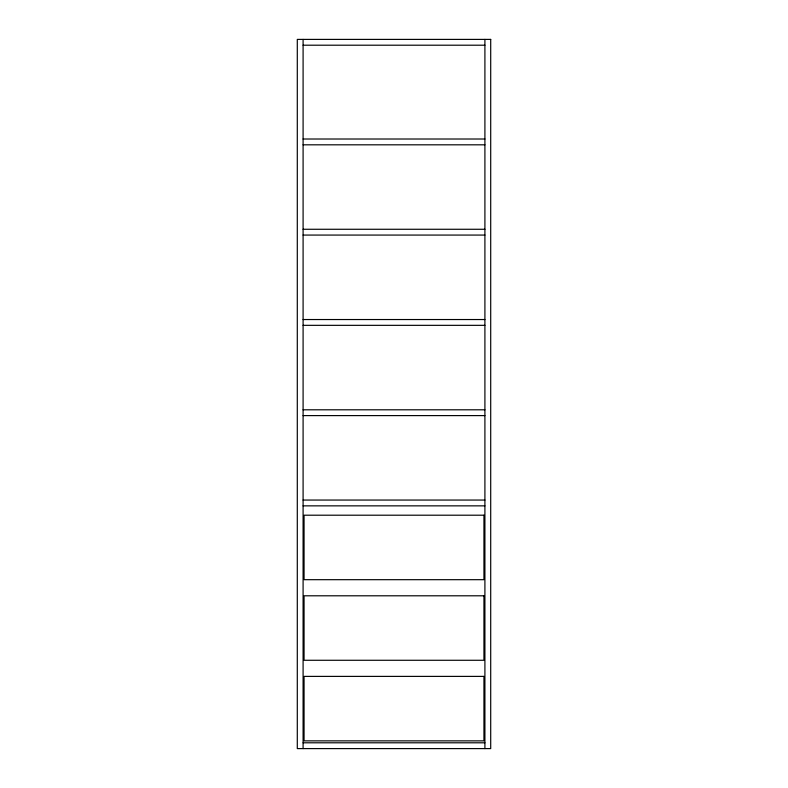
<?xml version="1.0" encoding="UTF-8"?>
<svg xmlns="http://www.w3.org/2000/svg" width="788" height="788" viewBox="0 0 788 788"><rect width="100%" height="100%" fill="white"/><g stroke="black" fill="none" stroke-linecap="round" stroke-linejoin="round"><path stroke-width="1.18" d="M303.094 45.202L484.906 45.202M303.094 139.013L484.906 139.013M303.094 144.815L484.906 144.815M303.094 229.269L484.906 229.269M303.094 235.07L484.906 235.07M303.094 319.534L484.906 319.534M303.094 325.336L484.906 325.336M303.094 409.799L484.906 409.799M303.094 415.601L484.906 415.601M303.094 500.055L484.906 500.055M303.094 505.857L484.906 505.857M303.094 742.798L484.906 742.798M484.906 39.4L484.906 748.6M303.094 39.4L303.094 748.6M490.707 39.4L297.293 39.4L297.293 748.6L490.707 748.6L490.707 39.4M483.94 515.204L304.06 515.204L304.06 579.682L483.94 579.682L483.94 515.204M483.94 595.797L304.06 595.797L304.06 660.275L483.94 660.275L483.94 595.797M483.94 676.39L304.06 676.39L304.06 740.868L483.94 740.868L483.94 676.39"/></g></svg>
